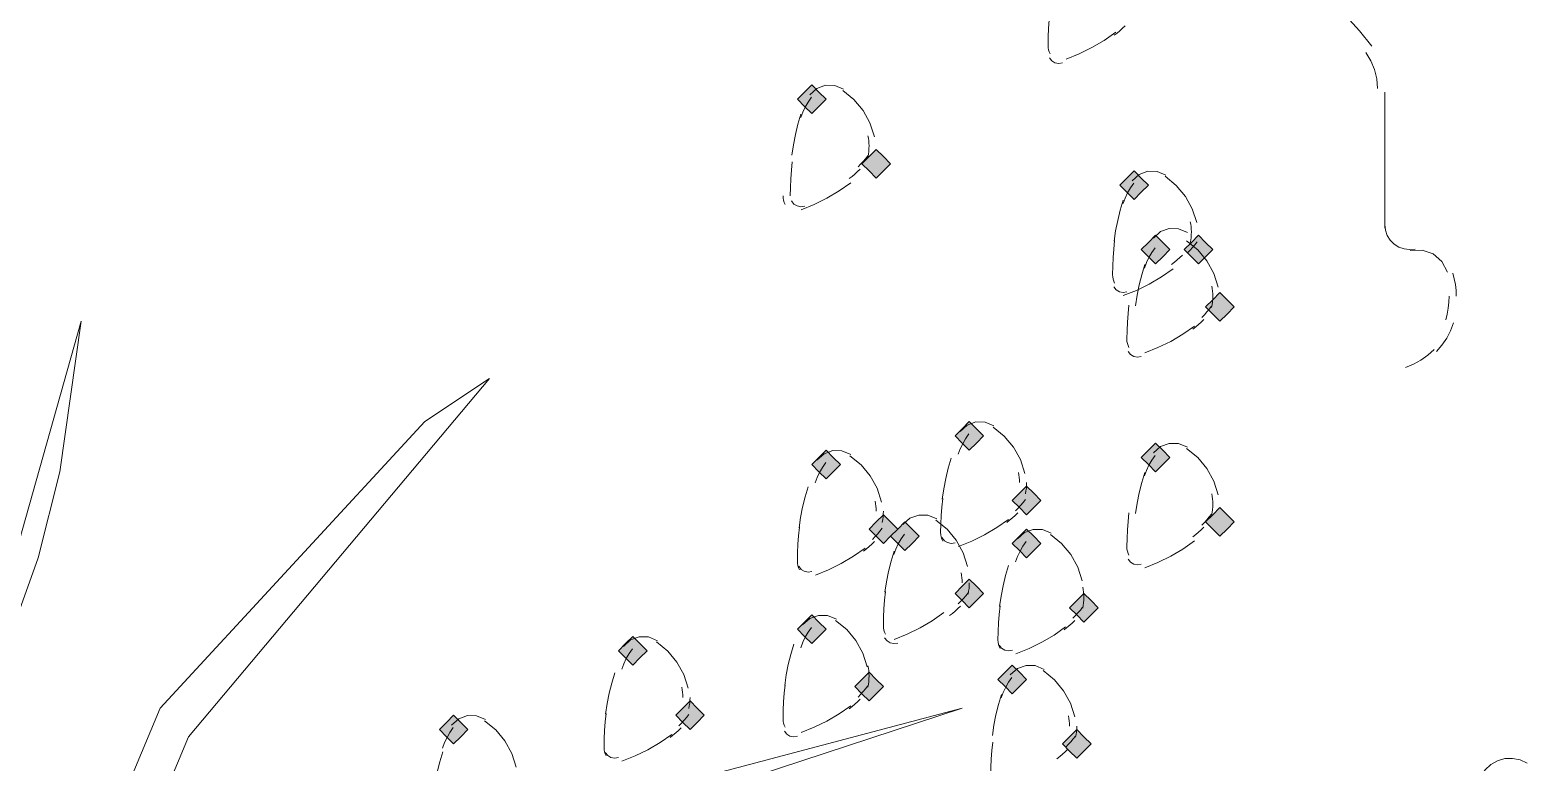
# Model space of a CAD drawing. Header units: millimetres. Extents: x 0 to 420, y 0 to 297.
# Drawn here: x 350.919 to 355.343, y 88.952 to 91.115 of the extents above; entities that cross this region are included whole.
import ezdxf

# ---------------------------------------------------------------- set-up
doc = ezdxf.new("R2010")
doc.units = ezdxf.units.MM

msp = doc.modelspace()

# ---------------------------------------------------------------- hatches: boundary and pattern name
for points in [[(353.2293, 90.9532), (353.2082, 90.932), (353.187, 90.9108), (353.2082, 90.8897), (353.2293, 90.8685), (353.2505, 90.8897), (353.2717, 90.9108), (353.2505, 90.932), (353.2293, 90.9532)], [(353.4198, 90.7627), (353.3987, 90.7415), (353.3775, 90.7203), (353.3987, 90.6992), (353.4198, 90.678), (353.441, 90.6992), (353.4622, 90.7203), (353.441, 90.7415), (353.4198, 90.7627)], [(354.1818, 90.6992), (354.1607, 90.678), (354.1395, 90.6568), (354.1607, 90.6357), (354.1818, 90.6145), (354.203, 90.6357), (354.2242, 90.6568), (354.203, 90.678), (354.1818, 90.6992)], [(354.2453, 90.5087), (354.2242, 90.4875), (354.203, 90.4663), (354.2242, 90.4452), (354.2453, 90.424), (354.2665, 90.4452), (354.2877, 90.4663), (354.2665, 90.4875), (354.2453, 90.5087)], [(354.3723, 90.5087), (354.3512, 90.4875), (354.33, 90.4663), (354.3512, 90.4452), (354.3723, 90.424), (354.3935, 90.4452), (354.4147, 90.4663), (354.3935, 90.4875), (354.3723, 90.5087)], [(354.4358, 90.3393), (354.4147, 90.3182), (354.3935, 90.297), (354.4147, 90.2758), (354.4358, 90.2547), (354.457, 90.2758), (354.4782, 90.297), (354.457, 90.3182), (354.4358, 90.3393)], [(353.695, 89.9583), (353.6738, 89.9372), (353.6527, 89.916), (353.6738, 89.8948), (353.695, 89.8737), (353.7162, 89.8948), (353.7373, 89.916), (353.7162, 89.9372), (353.695, 89.9583)], [(353.2717, 89.8737), (353.2505, 89.8525), (353.2293, 89.8313), (353.2505, 89.8102), (353.2717, 89.789), (353.2928, 89.8102), (353.314, 89.8313), (353.2928, 89.8525), (353.2717, 89.8737)], [(354.2453, 89.8948), (354.2242, 89.8737), (354.203, 89.8525), (354.2242, 89.8313), (354.2453, 89.8102), (354.2665, 89.8313), (354.2877, 89.8525), (354.2665, 89.8737), (354.2453, 89.8948)], [(353.8643, 89.7678), (353.8432, 89.7467), (353.822, 89.7255), (353.8432, 89.7043), (353.8643, 89.6832), (353.8855, 89.7043), (353.9067, 89.7255), (353.8855, 89.7467), (353.8643, 89.7678)], [(354.4358, 89.7043), (354.4147, 89.6832), (354.3935, 89.662), (354.4147, 89.6408), (354.4358, 89.6197), (354.457, 89.6408), (354.4782, 89.662), (354.457, 89.6832), (354.4358, 89.7043)], [(353.441, 89.6832), (353.4198, 89.662), (353.3987, 89.6408), (353.4198, 89.6197), (353.441, 89.5985), (353.4622, 89.6197), (353.4833, 89.6408), (353.4622, 89.662), (353.441, 89.6832)], [(353.5045, 89.662), (353.4833, 89.6408), (353.4622, 89.6197), (353.4833, 89.5985), (353.5045, 89.5773), (353.5257, 89.5985), (353.5468, 89.6197), (353.5257, 89.6408), (353.5045, 89.662)], [(353.8643, 89.6408), (353.8432, 89.6197), (353.822, 89.5985), (353.8432, 89.5773), (353.8643, 89.5562), (353.8855, 89.5773), (353.9067, 89.5985), (353.8855, 89.6197), (353.8643, 89.6408)], [(353.695, 89.4927), (353.6738, 89.4715), (353.6527, 89.4503), (353.6738, 89.4292), (353.695, 89.408), (353.7162, 89.4292), (353.7373, 89.4503), (353.7162, 89.4715), (353.695, 89.4927)], [(354.0337, 89.4503), (354.0125, 89.4292), (353.9913, 89.408), (354.0125, 89.3868), (354.0337, 89.3657), (354.0548, 89.3868), (354.076, 89.408), (354.0548, 89.4292), (354.0337, 89.4503)], [(353.2293, 89.3868), (353.2082, 89.3657), (353.187, 89.3445), (353.2082, 89.3233), (353.2293, 89.3022), (353.2505, 89.3233), (353.2717, 89.3445), (353.2505, 89.3657), (353.2293, 89.3868)], [(352.7002, 89.3233), (352.679, 89.3022), (352.6578, 89.281), (352.679, 89.2598), (352.7002, 89.2387), (352.7213, 89.2598), (352.7425, 89.281), (352.7213, 89.3022), (352.7002, 89.3233)], [(353.3987, 89.2175), (353.3775, 89.1963), (353.3563, 89.1752), (353.3775, 89.154), (353.3987, 89.1328), (353.4198, 89.154), (353.441, 89.1752), (353.4198, 89.1963), (353.3987, 89.2175)], [(353.822, 89.2387), (353.8008, 89.2175), (353.7797, 89.1963), (353.8008, 89.1752), (353.822, 89.154), (353.8432, 89.1752), (353.8643, 89.1963), (353.8432, 89.2175), (353.822, 89.2387)], [(352.8695, 89.1328), (352.8483, 89.1117), (352.8272, 89.0905), (352.8483, 89.0693), (352.8695, 89.0482), (352.8907, 89.0693), (352.9118, 89.0905), (352.8907, 89.1117), (352.8695, 89.1328)], [(352.171, 89.0905), (352.1498, 89.0693), (352.1287, 89.0482), (352.1498, 89.027), (352.171, 89.0058), (352.1922, 89.027), (352.2133, 89.0482), (352.1922, 89.0693), (352.171, 89.0905)], [(354.0125, 89.0482), (353.9913, 89.027), (353.9702, 89.0058), (353.9913, 88.9847), (354.0125, 88.9635), (354.0337, 88.9847), (354.0548, 89.0058), (354.0337, 89.027), (354.0125, 89.0482)]]:
    msp.add_hatch(color=7).paths.add_polyline_path(points)

# ---------------------------------------------------------------- linework, layer by layer
at = {"lineweight": 13}
for points in [[(354.8848, 91.0671), (354.8485, 91.1131), (354.8087, 91.1561), (354.7658, 91.1959), (354.7198, 91.2322)], [(353.9339, 91.1703), (353.9313, 91.1452), (353.9293, 91.12), (353.9282, 91.0948), (353.9278, 91.0696)], [(353.9808, 91.0289), (354.0197, 91.0446), (354.0573, 91.0632), (354.0934, 91.0845), (354.1279, 91.1085)], [(354.1232, 91.0997), (354.1316, 91.1062), (354.1398, 91.1131), (354.1477, 91.1203), (354.1554, 91.1277)], [(353.9278, 91.0696), (353.9282, 91.0631), (353.9294, 91.0568), (353.9313, 91.0506), (353.934, 91.0447)], [(353.9315, 91.0335), (353.9386, 91.0245), (353.9482, 91.0188), (353.9591, 91.0167), (353.9704, 91.0186)], [(354.9015, 90.9426), (354.8993, 90.9708), (354.8927, 90.9982), (354.8819, 91.0242), (354.8671, 91.0484)], [(353.3234, 90.9407), (353.2973, 90.9516), (353.2701, 90.9522), (353.2444, 90.9428), (353.2234, 90.9241)], [(353.4146, 90.8001), (353.4014, 90.8407), (353.381, 90.8776), (353.3539, 90.9101), (353.3209, 90.937)], [(354.9227, 90.932), (354.9227, 90.5933), (354.9227, 90.5298)], [(353.2283, 90.9165), (353.2186, 90.9025), (353.21, 90.8878), (353.2028, 90.8724), (353.1968, 90.8564)], [(353.1973, 90.8666), (353.1884, 90.8367), (353.181, 90.8065), (353.175, 90.776), (353.1705, 90.7452)], [(353.3987, 90.7732), (353.3985, 90.7807), (353.3979, 90.7882), (353.3968, 90.7956), (353.3954, 90.803)], [(353.3951, 90.74), (353.3967, 90.7482), (353.3978, 90.7565), (353.3985, 90.7649), (353.3987, 90.7732)], [(353.1719, 90.7257), (353.1692, 90.7007), (353.1673, 90.6755), (353.1662, 90.6503), (353.1658, 90.6251)], [(353.34, 90.6763), (353.3484, 90.6829), (353.3566, 90.6898), (353.3646, 90.697), (353.3723, 90.7044)], [(353.3661, 90.7106), (353.3737, 90.7185), (353.3811, 90.7266), (353.3881, 90.735), (353.3949, 90.7436)], [(353.1976, 90.5844), (353.2366, 90.6001), (353.2742, 90.6187), (353.3103, 90.64), (353.3447, 90.664)], [(354.1808, 90.6626), (354.1711, 90.6486), (354.1625, 90.6338), (354.1553, 90.6184), (354.1493, 90.6024)], [(354.2759, 90.6867), (354.2498, 90.6976), (354.2226, 90.6982), (354.1969, 90.6888), (354.1759, 90.6701)], [(354.3671, 90.5461), (354.3539, 90.5867), (354.3335, 90.6236), (354.3064, 90.6561), (354.2734, 90.683)], [(353.1447, 90.6251), (353.145, 90.6186), (353.1462, 90.6123), (353.1482, 90.6061), (353.1509, 90.6002)], [(353.1695, 90.6102), (353.1767, 90.6012), (353.1862, 90.5955), (353.1971, 90.5933), (353.2084, 90.5952)], [(354.1498, 90.6126), (354.1409, 90.5827), (354.1335, 90.5525), (354.1275, 90.522), (354.123, 90.4912)], [(354.3394, 90.5174), (354.3133, 90.5283), (354.2861, 90.5288), (354.2604, 90.5195), (354.2394, 90.5007)], [(354.3512, 90.5192), (354.351, 90.5267), (354.3504, 90.5342), (354.3493, 90.5416), (354.3479, 90.549)], [(354.9227, 90.5404), (354.9245, 90.5239), (354.93, 90.5084), (354.9386, 90.4945), (354.9503, 90.4827), (354.9644, 90.4738), (354.9798, 90.4683), (354.9961, 90.4663), (355.0127, 90.4681)], [(354.1244, 90.4929), (354.1218, 90.4678), (354.1199, 90.4427), (354.1187, 90.4175), (354.1183, 90.3922)], [(354.4306, 90.3556), (354.4174, 90.3962), (354.397, 90.4331), (354.3699, 90.4656), (354.3369, 90.4925)], [(354.3397, 90.4566), (354.3474, 90.4645), (354.3547, 90.4726), (354.3618, 90.481), (354.3686, 90.4896)], [(354.3476, 90.486), (354.3492, 90.4942), (354.3503, 90.5025), (354.351, 90.5109), (354.3512, 90.5192)], [(354.2443, 90.472), (354.2346, 90.458), (354.226, 90.4433), (354.2188, 90.4279), (354.2128, 90.4119)], [(354.2925, 90.4223), (354.3009, 90.4289), (354.3091, 90.4358), (354.3171, 90.443), (354.3248, 90.4504)], [(355.1086, 90.4002), (355.0916, 90.4314), (355.0654, 90.4537), (355.0329, 90.4651), (354.9975, 90.4641)], [(354.1501, 90.3304), (354.189, 90.3461), (354.2266, 90.3646), (354.2627, 90.386), (354.2972, 90.41)], [(354.2133, 90.4221), (354.2044, 90.3922), (354.197, 90.362), (354.191, 90.3315), (354.1865, 90.3006)], [(355.1343, 90.3287), (355.1337, 90.346), (355.1316, 90.3631), (355.1283, 90.3801), (355.1237, 90.3967)], [(354.1183, 90.3922), (354.1187, 90.3858), (354.1199, 90.3795), (354.1218, 90.3733), (354.1245, 90.3674)], [(354.1221, 90.3562), (354.1292, 90.3472), (354.1387, 90.3414), (354.1496, 90.3393), (354.1609, 90.3412)], [(354.4147, 90.3287), (354.4145, 90.3362), (354.4139, 90.3437), (354.4128, 90.3511), (354.4114, 90.3585)], [(354.4111, 90.2955), (354.4127, 90.3037), (354.4138, 90.312), (354.4145, 90.3204), (354.4147, 90.3287)], [(355.1029, 90.2587), (355.1074, 90.2759), (355.1106, 90.2933), (355.1125, 90.311), (355.1132, 90.3287)], [(354.1668, 90.3024), (354.1641, 90.2773), (354.1622, 90.2522), (354.1611, 90.227), (354.1607, 90.2018)], [(354.3821, 90.2661), (354.3897, 90.274), (354.3971, 90.2821), (354.4041, 90.2905), (354.4109, 90.2991)], [(350.0755, 88.3708), (350.7528, 89.1328), (351.0703, 90.2547)], [(351.0703, 90.2547), (351.0068, 89.8102), (350.9433, 89.5562), (350.8375, 89.2598), (350.7528, 89.0693)], [(354.2136, 90.161), (354.2526, 90.1768), (354.2902, 90.1953), (354.3263, 90.2167), (354.3607, 90.2407)], [(354.356, 90.2318), (354.3644, 90.2384), (354.3726, 90.2453), (354.3806, 90.2525), (354.3883, 90.2599)], [(355.0754, 90.1654), (355.0919, 90.184), (355.1058, 90.2044), (355.1172, 90.2264), (355.1258, 90.2497)], [(354.1607, 90.2018), (354.161, 90.1953), (354.1622, 90.1889), (354.1642, 90.1828), (354.1669, 90.1769)], [(354.1644, 90.1657), (354.1715, 90.1567), (354.181, 90.151), (354.1919, 90.1488), (354.2032, 90.1507)], [(354.9839, 90.1184), (355.0074, 90.128), (355.0296, 90.1401), (355.0503, 90.1547), (355.0692, 90.1716)], [(351.3878, 89.027), (352.2768, 90.0853)], [(352.0863, 89.9583), (352.2768, 90.0853)], [(350.8163, 87.9475), (351.3032, 89.1117), (352.0863, 89.9583)], [(353.7679, 89.9459), (353.7418, 89.9568), (353.7146, 89.9573), (353.6889, 89.948), (353.6679, 89.9292)], [(353.694, 89.9217), (353.6842, 89.9077), (353.6757, 89.893), (353.6684, 89.8776), (353.6625, 89.8616)], [(353.8591, 89.8053), (353.8459, 89.8458), (353.8255, 89.8828), (353.7984, 89.9152), (353.7654, 89.9422)], [(353.3445, 89.8612), (353.3185, 89.8721), (353.2912, 89.8727), (353.2656, 89.8633), (353.2446, 89.8446)], [(354.3394, 89.8824), (354.3133, 89.8933), (354.2861, 89.8938), (354.2604, 89.8845), (354.2394, 89.8657)], [(354.4306, 89.7418), (354.4174, 89.7823), (354.397, 89.8193), (354.3699, 89.8518), (354.3369, 89.8787)], [(353.2707, 89.837), (353.2609, 89.8231), (353.2523, 89.8083), (353.2451, 89.7929), (353.2391, 89.7769)], [(353.4357, 89.7206), (353.4226, 89.7611), (353.4021, 89.7981), (353.3751, 89.8306), (353.342, 89.8575)], [(353.6418, 89.8506), (353.6329, 89.8207), (353.6255, 89.7905), (353.6195, 89.76), (353.615, 89.7291)], [(354.2443, 89.8582), (354.2346, 89.8442), (354.226, 89.8295), (354.2188, 89.8141), (354.2128, 89.7981)], [(353.8432, 89.7784), (353.843, 89.7859), (353.8424, 89.7934), (353.8413, 89.8008), (353.8399, 89.8081)], [(353.8608, 89.7451), (353.8624, 89.7534), (353.8635, 89.7617), (353.8641, 89.77), (353.8643, 89.7784)], [(354.2133, 89.8082), (354.2044, 89.7784), (354.197, 89.7482), (354.191, 89.7176), (354.1865, 89.6868)], [(353.2185, 89.7659), (353.2096, 89.7361), (353.2021, 89.7059), (353.1962, 89.6753), (353.1917, 89.6445)], [(353.6164, 89.7309), (353.6138, 89.7058), (353.6118, 89.6807), (353.6107, 89.6555), (353.6103, 89.6303)], [(354.4147, 89.7149), (354.4145, 89.7224), (354.4139, 89.7299), (354.4128, 89.7373), (354.4114, 89.7447)], [(353.4198, 89.6937), (353.4196, 89.7012), (353.419, 89.7087), (353.418, 89.7161), (353.4166, 89.7235)], [(353.4375, 89.6605), (353.439, 89.6687), (353.4401, 89.677), (353.4408, 89.6854), (353.441, 89.6937)], [(353.8057, 89.6603), (353.8141, 89.6669), (353.8223, 89.6738), (353.8302, 89.681), (353.8379, 89.6884)], [(353.8317, 89.6946), (353.8394, 89.7025), (353.8467, 89.7106), (353.8538, 89.719), (353.8606, 89.7276)], [(354.1668, 89.6886), (354.1641, 89.6635), (354.1622, 89.6383), (354.1611, 89.6131), (354.1607, 89.5879)], [(354.4111, 89.6816), (354.4127, 89.6899), (354.4138, 89.6982), (354.4145, 89.7065), (354.4147, 89.7149)], [(353.1931, 89.6463), (353.1904, 89.6212), (353.1885, 89.596), (353.1874, 89.5708), (353.187, 89.5456)], [(353.4084, 89.6099), (353.416, 89.6178), (353.4234, 89.6259), (353.4305, 89.6343), (353.4373, 89.6429)], [(353.5985, 89.6707), (353.5725, 89.6816), (353.5453, 89.6822), (353.5196, 89.6728), (353.4986, 89.6541)], [(353.6897, 89.5301), (353.6766, 89.5707), (353.6561, 89.6076), (353.6291, 89.6401), (353.596, 89.667)], [(353.6633, 89.5895), (353.7022, 89.6053), (353.7398, 89.6238), (353.7759, 89.6452), (353.8104, 89.6692)], [(354.356, 89.618), (354.3644, 89.6246), (354.3726, 89.6315), (354.3806, 89.6386), (354.3883, 89.6461)], [(354.3821, 89.6523), (354.3897, 89.6601), (354.3971, 89.6683), (354.4041, 89.6766), (354.4109, 89.6852)], [(353.3823, 89.5757), (353.3907, 89.5823), (353.399, 89.5891), (353.4069, 89.5963), (353.4146, 89.6037)], [(353.5035, 89.6254), (353.4937, 89.6114), (353.4852, 89.5967), (353.4779, 89.5813), (353.472, 89.5653)], [(353.6103, 89.6303), (353.6107, 89.6238), (353.6119, 89.6174), (353.6138, 89.6113), (353.6165, 89.6054)], [(353.6141, 89.6153), (353.6212, 89.6064), (353.6307, 89.6006), (353.6416, 89.5985), (353.6529, 89.6004)], [(353.8633, 89.6042), (353.8536, 89.5902), (353.845, 89.5755), (353.8378, 89.5601), (353.8318, 89.5441)], [(353.9372, 89.6284), (353.9112, 89.6393), (353.8839, 89.6398), (353.8583, 89.6305), (353.8372, 89.6118)], [(354.0284, 89.4878), (354.0153, 89.5283), (353.9948, 89.5653), (353.9677, 89.5977), (353.9347, 89.6247)], [(354.2136, 89.526), (354.2526, 89.5418), (354.2902, 89.5603), (354.3263, 89.5817), (354.3607, 89.6056)], [(353.24, 89.5049), (353.2789, 89.5206), (353.3165, 89.5392), (353.3526, 89.5605), (353.387, 89.5845)], [(353.4725, 89.5754), (353.4636, 89.5456), (353.4562, 89.5153), (353.4502, 89.4848), (353.4457, 89.454)], [(354.1607, 89.5879), (354.161, 89.5815), (354.1622, 89.5751), (354.1642, 89.569), (354.1669, 89.5631)], [(353.187, 89.5456), (353.1874, 89.5391), (353.1886, 89.5328), (353.1905, 89.5266), (353.1932, 89.5207)], [(353.1907, 89.5307), (353.1978, 89.5217), (353.2073, 89.516), (353.2183, 89.5138), (353.2295, 89.5157)], [(353.6738, 89.4821), (353.6736, 89.4896), (353.673, 89.497), (353.672, 89.5044), (353.6706, 89.5118)], [(353.8112, 89.5331), (353.8023, 89.5032), (353.7948, 89.473), (353.7888, 89.4425), (353.7843, 89.4116)], [(354.1644, 89.5519), (354.1715, 89.5429), (354.181, 89.5371), (354.1919, 89.535), (354.2032, 89.5369)], [(353.6915, 89.4488), (353.693, 89.4571), (353.6941, 89.4654), (353.6948, 89.4737), (353.695, 89.4821)], [(354.0337, 89.4398), (354.0335, 89.4473), (354.0328, 89.4547), (354.0318, 89.4621), (354.0304, 89.4695)], [(353.4471, 89.4558), (353.4444, 89.4307), (353.4425, 89.4055), (353.4414, 89.3803), (353.441, 89.3551)], [(353.6624, 89.4194), (353.67, 89.4273), (353.6774, 89.4354), (353.6844, 89.4438), (353.6912, 89.4524)], [(354.0301, 89.4065), (354.0317, 89.4147), (354.0328, 89.423), (354.0335, 89.4314), (354.0337, 89.4398)], [(353.3022, 89.3744), (353.2762, 89.3853), (353.2489, 89.3858), (353.2233, 89.3765), (353.2022, 89.3577)], [(353.4728, 89.3144), (353.5117, 89.3301), (353.5493, 89.3487), (353.5854, 89.37), (353.6199, 89.394)], [(353.6363, 89.3852), (353.6448, 89.3917), (353.653, 89.3986), (353.6609, 89.4058), (353.6686, 89.4132)], [(353.7857, 89.4134), (353.7831, 89.3883), (353.7812, 89.3632), (353.7801, 89.338), (353.7797, 89.3127)], [(354.0011, 89.3771), (354.0087, 89.385), (354.016, 89.3931), (354.0231, 89.4015), (354.0299, 89.4101)], [(353.2283, 89.3502), (353.2186, 89.3362), (353.21, 89.3215), (353.2028, 89.3061), (353.1968, 89.2901)], [(353.3934, 89.2338), (353.3803, 89.2743), (353.3598, 89.3113), (353.3327, 89.3437), (353.2997, 89.3707)], [(353.441, 89.3551), (353.4414, 89.3486), (353.4426, 89.3423), (353.4445, 89.3361), (353.4472, 89.3302)], [(353.8326, 89.272), (353.8716, 89.2877), (353.9091, 89.3063), (353.9453, 89.3276), (353.9797, 89.3517)], [(353.975, 89.3428), (353.9834, 89.3494), (353.9916, 89.3563), (353.9996, 89.3635), (354.0073, 89.3709)], [(352.773, 89.3109), (352.747, 89.3218), (352.7197, 89.3223), (352.6941, 89.313), (352.6731, 89.2942)], [(352.8642, 89.1703), (352.8511, 89.2108), (352.8306, 89.2478), (352.8036, 89.2802), (352.7705, 89.3072)], [(353.1762, 89.3002), (353.1673, 89.2704), (353.1598, 89.2402), (353.1539, 89.2096), (353.1494, 89.1788)], [(353.4447, 89.319), (353.4518, 89.31), (353.4613, 89.3043), (353.4722, 89.3022), (353.4835, 89.304)], [(353.7797, 89.3127), (353.78, 89.3063), (353.7812, 89.3), (353.7832, 89.2938), (353.7859, 89.2879)], [(353.7834, 89.2978), (353.7905, 89.2889), (353.8, 89.2831), (353.8109, 89.281), (353.8222, 89.2829)], [(352.6992, 89.2867), (352.6894, 89.2727), (352.6808, 89.258), (352.6736, 89.2426), (352.6676, 89.2266)], [(352.647, 89.2156), (352.6381, 89.1857), (352.6307, 89.1555), (352.6247, 89.125), (352.6202, 89.0942)], [(353.3951, 89.1736), (353.3967, 89.1819), (353.3978, 89.1902), (353.3985, 89.1985), (353.3987, 89.2069)], [(353.3987, 89.2069), (353.3985, 89.2144), (353.3979, 89.2219), (353.3968, 89.2293), (353.3954, 89.2367)], [(353.821, 89.202), (353.8112, 89.1881), (353.8027, 89.1733), (353.7954, 89.1579), (353.7895, 89.142)], [(353.916, 89.2262), (353.89, 89.2371), (353.8627, 89.2377), (353.8371, 89.2283), (353.8161, 89.2096)], [(354.0072, 89.0856), (353.9941, 89.1262), (353.9736, 89.1631), (353.9466, 89.1956), (353.9135, 89.2225)], [(352.8483, 89.1434), (352.8481, 89.1509), (352.8475, 89.1584), (352.8465, 89.1658), (352.8451, 89.1732)], [(353.1508, 89.1806), (353.1481, 89.1555), (353.1462, 89.1303), (353.1451, 89.1052), (353.1447, 89.0799)], [(353.3661, 89.1443), (353.3737, 89.1521), (353.3811, 89.1603), (353.3881, 89.1686), (353.3949, 89.1772)], [(351.3243, 88.3708), (352.2345, 88.7307), (353.6738, 89.1117)], [(352.2557, 88.646), (353.6738, 89.1117)], [(352.866, 89.1102), (352.8675, 89.1184), (352.8686, 89.1267), (352.8693, 89.135), (352.8695, 89.1434)], [(353.1976, 89.0392), (353.2366, 89.0549), (353.2742, 89.0735), (353.3103, 89.0948), (353.3447, 89.1188)], [(353.34, 89.11), (353.3484, 89.1166), (353.3566, 89.1235), (353.3646, 89.1306), (353.3723, 89.1381)], [(353.79, 89.1521), (353.7811, 89.1222), (353.7736, 89.092), (353.7677, 89.0615), (353.7632, 89.0307)], [(352.265, 89.0781), (352.239, 89.089), (352.2117, 89.0895), (352.1861, 89.0801), (352.1651, 89.0614)], [(352.3562, 88.9374), (352.3431, 88.978), (352.3226, 89.015), (352.2956, 89.0474), (352.2625, 89.0743)], [(352.6216, 89.0959), (352.6189, 89.0708), (352.617, 89.0457), (352.6159, 89.0205), (352.6155, 88.9953)], [(352.8369, 89.0596), (352.8445, 89.0675), (352.8519, 89.0756), (352.859, 89.084), (352.8658, 89.0926)], [(353.1447, 89.0799), (353.145, 89.0735), (353.1462, 89.0671), (353.1482, 89.061), (353.1509, 89.0551)], [(353.9913, 89.0588), (353.9911, 89.0662), (353.9905, 89.0737), (353.9895, 89.0811), (353.9881, 89.0885)], [(351.3243, 88.3708), (351.0068, 88.1168), (351.3878, 89.027)], [(352.17, 89.0539), (352.1602, 89.0399), (352.1517, 89.0252), (352.1444, 89.0098), (352.1385, 88.9938)], [(352.6685, 88.9545), (352.7074, 88.9703), (352.745, 88.9888), (352.7811, 89.0102), (352.8155, 89.0341)], [(352.8108, 89.0253), (352.8192, 89.0319), (352.8275, 89.0388), (352.8354, 89.0459), (352.8431, 89.0534)], [(353.1484, 89.0438), (353.1555, 89.0349), (353.165, 89.0291), (353.1759, 89.027), (353.1872, 89.0289)], [(353.9799, 88.9961), (353.9875, 89.004), (353.9949, 89.0121), (354.0019, 89.0205), (354.0088, 89.0291)], [(354.009, 89.0255), (354.0105, 89.0337), (354.0116, 89.042), (354.0123, 89.0504), (354.0125, 89.0588)], [(352.139, 88.9827), (352.1301, 88.9529), (352.1226, 88.9227), (352.1167, 88.8921), (352.1122, 88.8613)], [(352.6155, 88.9953), (352.6159, 88.9888), (352.6171, 88.9824), (352.619, 88.9763), (352.6217, 88.9704)], [(352.6192, 88.9803), (352.6263, 88.9714), (352.6358, 88.9656), (352.6468, 88.9635), (352.658, 88.9654)], [(353.7646, 89.0113), (353.7619, 88.9862), (353.76, 88.961), (353.7589, 88.9358), (353.7585, 88.9106)], [(353.9538, 88.9618), (353.9622, 88.9684), (353.9704, 88.9753), (353.9784, 88.9825), (353.9861, 88.9899)], [(355.3433, 88.9492), (355.3227, 88.9588), (355.3006, 88.9632), (355.2781, 88.9623), (355.2562, 88.9561), (355.2364, 88.9448), (355.22, 88.9293), (355.2077, 88.9105), (355.2001, 88.889)]]:
    msp.add_lwpolyline(points, dxfattribs=at)
at = {"lineweight": 0}
for points in [[(353.2293, 90.9532), (353.2082, 90.932), (353.187, 90.9108), (353.2082, 90.8897), (353.2293, 90.8685), (353.2505, 90.8897), (353.2717, 90.9108), (353.2505, 90.932)], [(353.4198, 90.7627), (353.3987, 90.7415), (353.3775, 90.7203), (353.3987, 90.6992), (353.4198, 90.678), (353.441, 90.6992), (353.4622, 90.7203), (353.441, 90.7415)], [(354.1818, 90.6992), (354.1607, 90.678), (354.1395, 90.6568), (354.1607, 90.6357), (354.1818, 90.6145), (354.203, 90.6357), (354.2242, 90.6568), (354.203, 90.678)], [(354.2453, 90.5087), (354.2242, 90.4875), (354.203, 90.4663), (354.2242, 90.4452), (354.2453, 90.424), (354.2665, 90.4452), (354.2877, 90.4663), (354.2665, 90.4875)], [(354.3723, 90.5087), (354.3512, 90.4875), (354.33, 90.4663), (354.3512, 90.4452), (354.3723, 90.424), (354.3935, 90.4452), (354.4147, 90.4663), (354.3935, 90.4875)], [(354.4358, 90.3393), (354.4147, 90.3182), (354.3935, 90.297), (354.4147, 90.2758), (354.4358, 90.2547), (354.457, 90.2758), (354.4782, 90.297), (354.457, 90.3182)], [(353.695, 89.9583), (353.6738, 89.9372), (353.6527, 89.916), (353.6738, 89.8948), (353.695, 89.8737), (353.7162, 89.8948), (353.7373, 89.916), (353.7162, 89.9372)], [(353.2717, 89.8737), (353.2505, 89.8525), (353.2293, 89.8313), (353.2505, 89.8102), (353.2717, 89.789), (353.2928, 89.8102), (353.314, 89.8313), (353.2928, 89.8525)], [(354.2453, 89.8948), (354.2242, 89.8737), (354.203, 89.8525), (354.2242, 89.8313), (354.2453, 89.8102), (354.2665, 89.8313), (354.2877, 89.8525), (354.2665, 89.8737)], [(353.8643, 89.7678), (353.8432, 89.7467), (353.822, 89.7255), (353.8432, 89.7043), (353.8643, 89.6832), (353.8855, 89.7043), (353.9067, 89.7255), (353.8855, 89.7467)], [(354.4358, 89.7043), (354.4147, 89.6832), (354.3935, 89.662), (354.4147, 89.6408), (354.4358, 89.6197), (354.457, 89.6408), (354.4782, 89.662), (354.457, 89.6832)], [(353.441, 89.6832), (353.4198, 89.662), (353.3987, 89.6408), (353.4198, 89.6197), (353.441, 89.5985), (353.4622, 89.6197), (353.4833, 89.6408), (353.4622, 89.662)], [(353.5045, 89.662), (353.4833, 89.6408), (353.4622, 89.6197), (353.4833, 89.5985), (353.5045, 89.5773), (353.5257, 89.5985), (353.5468, 89.6197), (353.5257, 89.6408)], [(353.8643, 89.6408), (353.8432, 89.6197), (353.822, 89.5985), (353.8432, 89.5773), (353.8643, 89.5562), (353.8855, 89.5773), (353.9067, 89.5985), (353.8855, 89.6197)], [(353.695, 89.4927), (353.6738, 89.4715), (353.6527, 89.4503), (353.6738, 89.4292), (353.695, 89.408), (353.7162, 89.4292), (353.7373, 89.4503), (353.7162, 89.4715)], [(354.0337, 89.4503), (354.0125, 89.4292), (353.9913, 89.408), (354.0125, 89.3868), (354.0337, 89.3657), (354.0548, 89.3868), (354.076, 89.408), (354.0548, 89.4292)], [(353.2293, 89.3868), (353.2082, 89.3657), (353.187, 89.3445), (353.2082, 89.3233), (353.2293, 89.3022), (353.2505, 89.3233), (353.2717, 89.3445), (353.2505, 89.3657)], [(352.7002, 89.3233), (352.679, 89.3022), (352.6578, 89.281), (352.679, 89.2598), (352.7002, 89.2387), (352.7213, 89.2598), (352.7425, 89.281), (352.7213, 89.3022)], [(353.3987, 89.2175), (353.3775, 89.1963), (353.3563, 89.1752), (353.3775, 89.154), (353.3987, 89.1328), (353.4198, 89.154), (353.441, 89.1752), (353.4198, 89.1963)], [(353.822, 89.2387), (353.8008, 89.2175), (353.7797, 89.1963), (353.8008, 89.1752), (353.822, 89.154), (353.8432, 89.1752), (353.8643, 89.1963), (353.8432, 89.2175)], [(352.8695, 89.1328), (352.8483, 89.1117), (352.8272, 89.0905), (352.8483, 89.0693), (352.8695, 89.0482), (352.8907, 89.0693), (352.9118, 89.0905), (352.8907, 89.1117)], [(352.171, 89.0905), (352.1498, 89.0693), (352.1287, 89.0482), (352.1498, 89.027), (352.171, 89.0058), (352.1922, 89.027), (352.2133, 89.0482), (352.1922, 89.0693)], [(354.0125, 89.0482), (353.9913, 89.027), (353.9702, 89.0058), (353.9913, 88.9847), (354.0125, 88.9635), (354.0337, 88.9847), (354.0548, 89.0058), (354.0337, 89.027)]]:
    msp.add_lwpolyline(points, close=True, dxfattribs=at)

doc.saveas('drawing.dxf')
